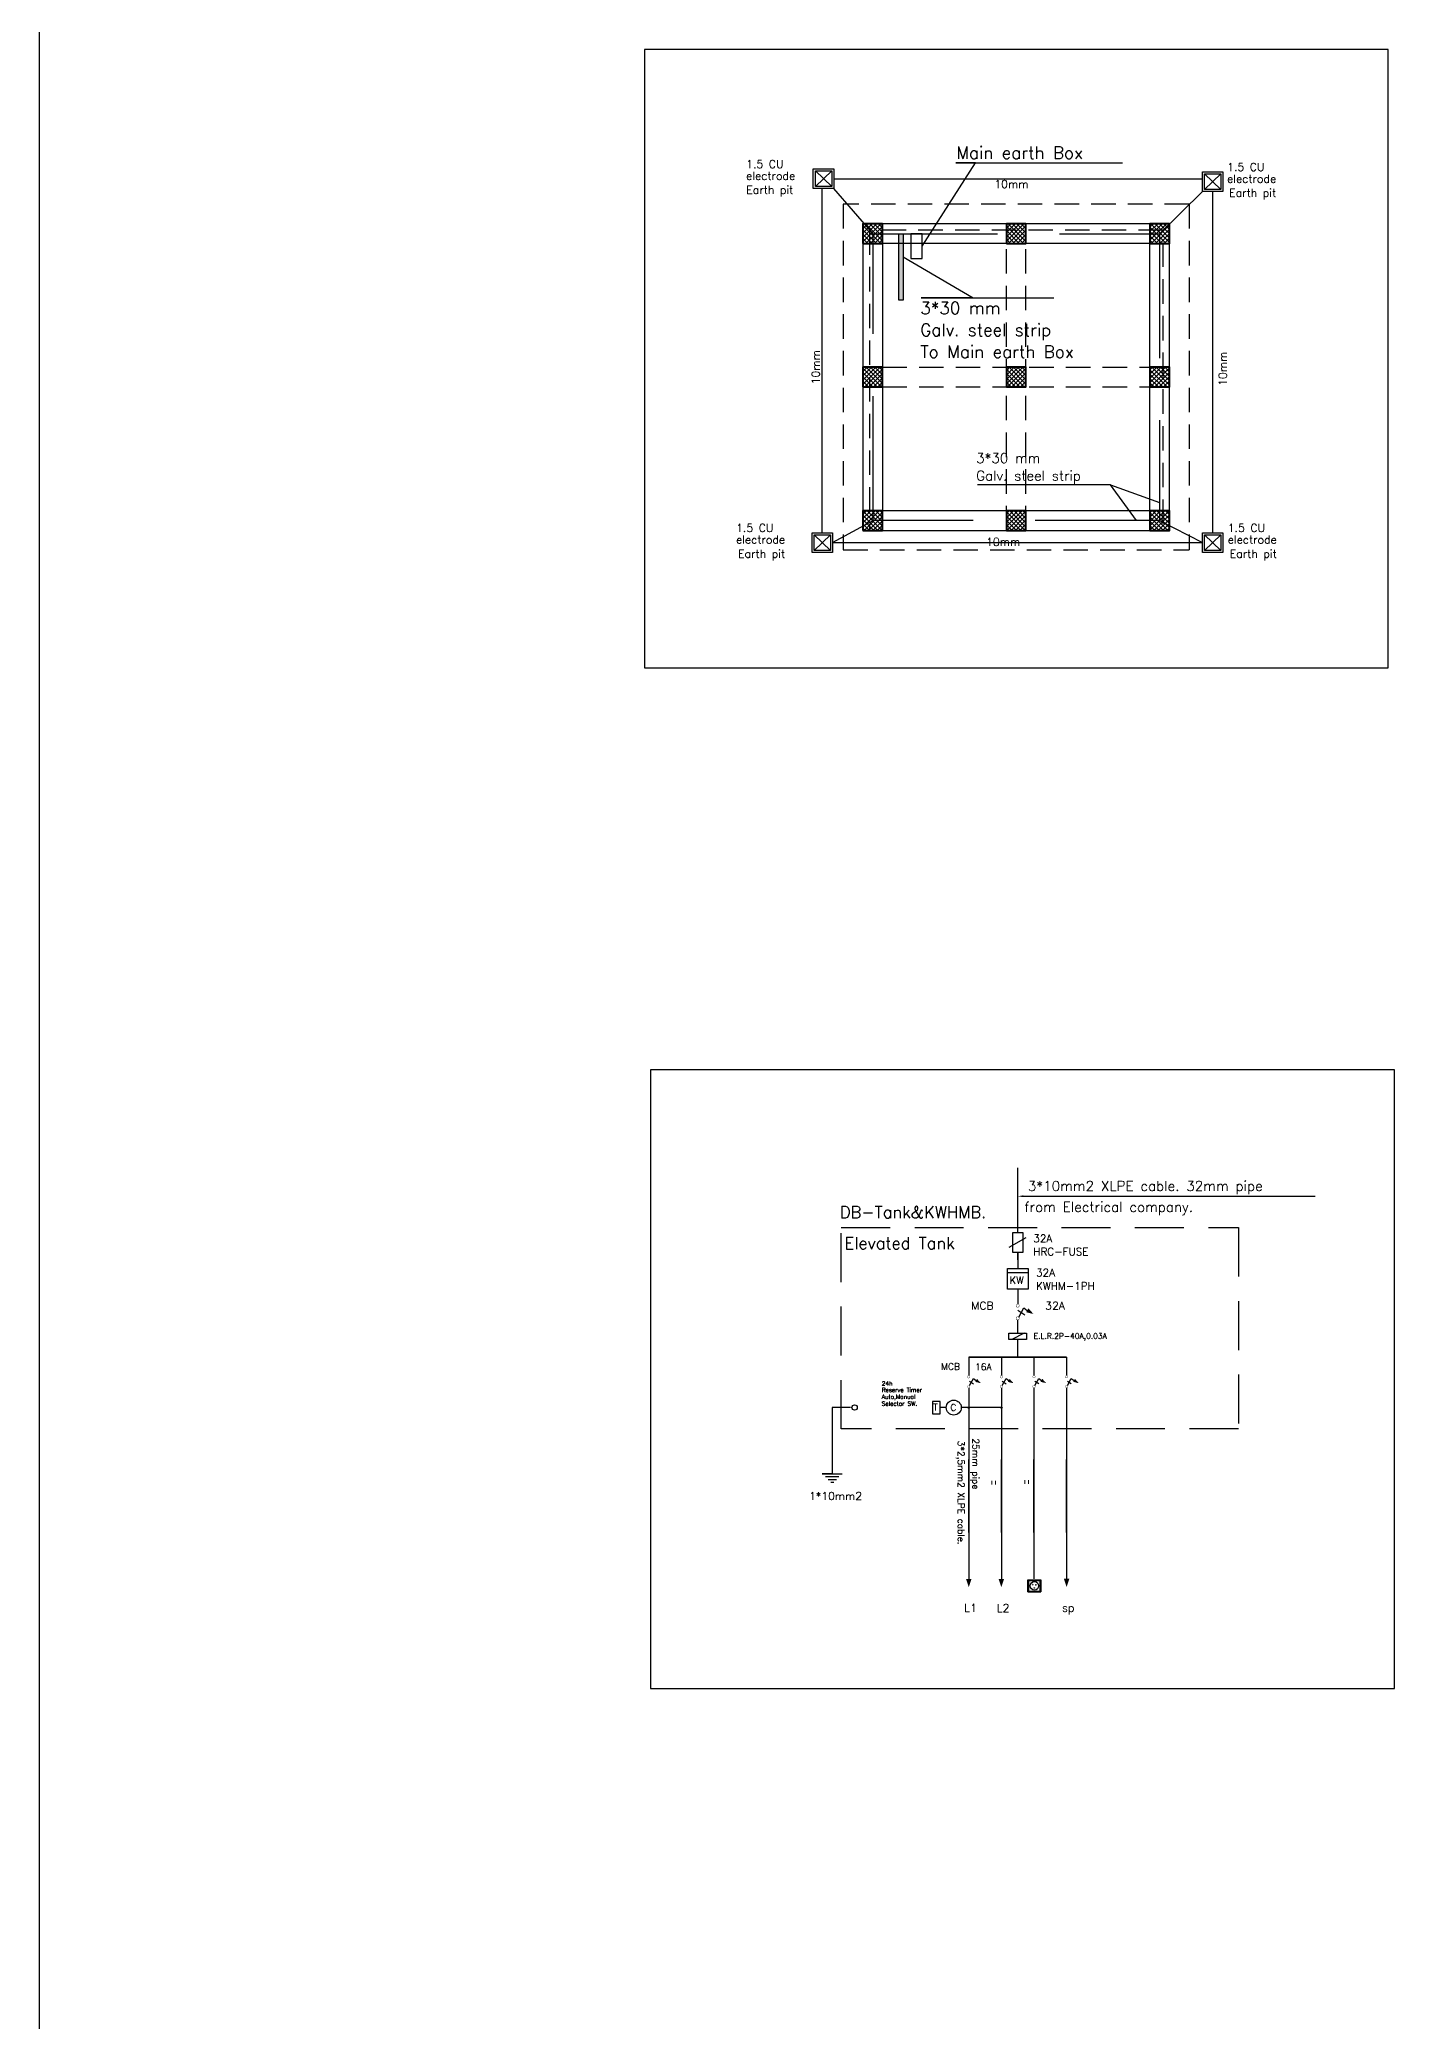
# Model space of a CAD drawing. Extents: x 152089 to 152185, y 180985 to 181226.
# Drawn here: x 152089 to 152131.1, y 181045.5 to 181106.3 of the extents above; entities that cross this region are included whole.
import ezdxf

# ---------------------------------------------------------------- set-up
doc = ezdxf.new("R2010")
doc.units = 0
doc.header["$LTSCALE"] = 3
doc.header["$MEASUREMENT"] = 0
for name, pattern in [('AUSGEZOGEN', [0]), ('DASHED', [0.75, 0.5, -0.25]), ('HIDDEN', [9.525, 6.35, -3.175])]:
    doc.linetypes.add(name, pattern=pattern)
doc.layers.get('0').update_dxf_attribs({"linetype": 'CONTINUOUS'})
for name, color, linetype in [('EBENE0', 7, 'AUSGEZOGEN'), ('HATSH', 252, 'CONTINUOUS'), ('hide', 4, 'DASHED'), ('LCLINE', 120, 'DASHED'), ('LIGHT', 90, 'CONTINUOUS'), ('POWER', 54, 'CONTINUOUS'), ('POWERLINES', 54, 'DASHED'), ('TEXTS', 1, 'CONTINUOUS')]:
    doc.layers.add(name, color=color, linetype=linetype)
doc.layers.add('INTERIOR', color=140, linetype='CONTINUOUS', lineweight=50)
doc.layers.add('LAND CORNERS', color=255, linetype='CONTINUOUS', lineweight=25)
doc.styles.add('ROMANT', font='ROMANT.SHX')
pattern_1 = [(45, (146197.1751, 182178.37468), (-0.0662912607, 0.0662912607), []), (135, (146197.1751, 182178.37468), (-0.0662912607, -0.0662912607), [])]

msp = doc.modelspace()

# ---------------------------------------------------------------- hatches: boundary and pattern name
h = msp.add_hatch(color=256)
h.paths.add_polyline_path([(152117.482, 181064.362, 0.414214), (152117.46, 181064.384), (152117.46, 181064.362)])
h.paths.add_polyline_path([(152117.46, 181064.362), (152117.46, 181064.384, 0.414214), (152117.438, 181064.362)])
h.paths.add_polyline_path([(152117.46, 181064.362), (152117.438, 181064.362, 0.414214), (152117.46, 181064.34)])
h.paths.add_polyline_path([(152117.46, 181064.362), (152117.46, 181064.34, 0.414214), (152117.482, 181064.362)])
h.paths.add_polyline_path([(152118.438, 181064.362), (152118.46, 181064.362), (152118.46, 181064.384, 0.414214)])
h.paths.add_polyline_path([(152118.46, 181064.34, 0.414214), (152118.482, 181064.362, 0.414214), (152118.46, 181064.384)])
h.paths.add_polyline_path([(152118.438, 181064.362, 0.414214), (152118.46, 181064.34), (152118.46, 181064.362)])
at = {"layer": 'HATSH'}
h = msp.add_hatch(dxfattribs=at)
h.set_pattern_fill('ANSI37', color=256, scale=0.75, style=0)
h.set_pattern_definition(pattern_1)
h.paths.add_polyline_path([(152114.815, 181100.05), (152114.815, 181100.65), (152114.215, 181100.65), (152114.215, 181100.05)])
h = msp.add_hatch(dxfattribs=at)
h.set_pattern_fill('ANSI37', color=256, scale=0.75, style=0)
h.set_pattern_definition(pattern_1)
h.paths.add_polyline_path([(152119.215, 181100.05), (152119.215, 181100.65), (152118.615, 181100.65), (152118.615, 181100.05)])
h = msp.add_hatch(dxfattribs=at)
h.set_pattern_fill('ANSI37', color=256, scale=0.75, style=0)
h.set_pattern_definition(pattern_1)
h.paths.add_polyline_path([(152123.615, 181100.65), (152123.015, 181100.65), (152123.015, 181100.05), (152123.615, 181100.05)])
h = msp.add_hatch(dxfattribs=at)
h.set_pattern_fill('ANSI37', color=256, scale=0.75, style=0)
h.set_pattern_definition(pattern_1)
h.paths.add_polyline_path([(152123.015, 181096.25), (152123.015, 181095.65), (152123.615, 181095.65), (152123.615, 181096.25)])
h.paths.add_polyline_path([(152119.215, 181096.25), (152118.615, 181096.25), (152118.615, 181095.65), (152119.215, 181095.65)])
h.paths.add_polyline_path([(152114.815, 181096.25), (152114.215, 181096.25), (152114.215, 181095.65), (152114.815, 181095.65)])
h = msp.add_hatch(dxfattribs=at)
h.set_pattern_fill('ANSI37', color=256, scale=0.75, style=0)
h.set_pattern_definition(pattern_1)
h.paths.add_polyline_path([(152123.615, 181091.25), (152123.615, 181091.85), (152123.015, 181091.85), (152123.015, 181091.25)])
h.paths.add_polyline_path([(152119.215, 181091.25), (152119.215, 181091.85), (152118.615, 181091.85), (152118.615, 181091.25)])
h.paths.add_polyline_path([(152114.215, 181091.25), (152114.815, 181091.25), (152114.815, 181091.85), (152114.215, 181091.85)])
at = {"layer": 'POWER'}
msp.add_hatch(color=256, dxfattribs=at).paths.add_polyline_path([(152115.452, 181100.343), (152115.317, 181100.343), (152115.317, 181098.309), (152115.452, 181098.309)])

# ---------------------------------------------------------------- linework, layer by layer
for p, q in [((152118.96, 181069.729), (152118.96, 181071.714)), ((152118.96, 181069.729), (152118.96, 181071.714)), ((152119.129, 181070.84), (152128.083, 181070.84)), ((152119.129, 181070.84), (152128.083, 181070.84)), ((152118.96, 181068.89), (152118.96, 181069.113)), ((152118.96, 181068.89), (152118.96, 181069.113)), ((152118.961, 181069.113), (152118.961, 181068.621)), ((152118.961, 181067.989), (152118.96, 181067.537)), ((152118.96, 181066.644), (152118.96, 181067.049)), ((152118.96, 181065.908), (152118.96, 181066.454)), ((152120.46, 181065.909), (152117.46, 181065.907)), ((152117.46, 181065.907), (152120.46, 181065.909)), ((152117.46, 181064.592), (152117.46, 181064.132)), ((152118.46, 181064.592), (152118.46, 181064.132)), ((152113.833, 181064.364), (152113.275, 181064.364)), ((152113.275, 181064.364), (152113.275, 181062.334)), ((152116.771, 181064.362), (152116.586, 181064.362)), ((152117.46, 181064.362), (152117.231, 181064.362)), ((152118.46, 181064.362), (152117.46, 181064.362)), ((152112.97, 181062.334), (152113.581, 181062.334)), ((152113.285, 181062.334), (152112.97, 181062.334)), ((152113.075, 181062.246), (152113.478, 181062.246)), ((152113.153, 181062.157), (152113.409, 181062.157)), ((152113.232, 181062.074), (152113.325, 181062.074)), ((152117.46, 181060.532), (152117.46, 181059.116)), ((152118.46, 181060.532), (152118.46, 181059.116)), ((152119.451, 181060.534), (152119.451, 181059.113)), ((152120.46, 181060.535), (152120.46, 181059.114))]:
    msp.add_line(p, q)
for points in [[(152118.704, 181069.277), (152119.218, 181069.573)], [(152118.645, 181068.502), (152119.277, 181068.502)], [(152118.966, 181067.349), (152119.176, 181067.208)], [(152118.995, 181067.136), (152119.147, 181067.42), (152119.256, 181067.338)], [(152118.995, 181067.136), (152119.147, 181067.42), (152119.256, 181067.338)], [(152119.157, 181066.644), (152118.778, 181066.454)], [(152117.46, 181065.907), (152117.46, 181065.343)], [(152118.46, 181065.907), (152118.46, 181065.343)], [(152118.46, 181065.907), (152118.46, 181065.343)], [(152119.46, 181065.908), (152119.46, 181065.349)], [(152120.46, 181065.91), (152120.46, 181065.346)], [(152117.487, 181065.035), (152117.604, 181065.254), (152117.688, 181065.19)], [(152117.487, 181065.173), (152117.604, 181065.094)], [(152118.487, 181065.035), (152118.604, 181065.254), (152118.688, 181065.19)], [(152118.487, 181065.173), (152118.604, 181065.094)], [(152119.487, 181065.038), (152119.604, 181065.257), (152119.688, 181065.193)], [(152119.487, 181065.175), (152119.604, 181065.097)], [(152120.487, 181065.038), (152120.604, 181065.257), (152120.688, 181065.193)], [(152120.487, 181065.175), (152120.604, 181065.097)], [(152117.46, 181064.968), (152117.46, 181064.651)], [(152117.46, 181064.651), (152117.46, 181064.592)], [(152118.46, 181064.968), (152118.46, 181064.651)], [(152118.46, 181064.651), (152118.46, 181064.592)], [(152118.46, 181064.651), (152118.46, 181064.592)], [(152119.46, 181064.971), (152119.46, 181064.654)], [(152119.46, 181064.971), (152119.46, 181064.692)], [(152119.46, 181064.971), (152119.46, 181064.692)], [(152119.46, 181064.652), (152119.46, 181060.534), (152119.46, 181062.768)], [(152120.46, 181064.971), (152120.46, 181064.654)], [(152120.46, 181064.971), (152120.46, 181064.654)], [(152120.46, 181064.971), (152120.46, 181064.654)], [(152120.46, 181064.971), (152120.46, 181064.654)], [(152120.46, 181064.971), (152120.46, 181064.654)], [(152120.46, 181064.971), (152120.46, 181064.654)], [(152120.46, 181064.654), (152120.46, 181060.535), (152120.46, 181062.769)], [(152117.46, 181064.132), (152117.46, 181060.532), (152117.46, 181062.766)], [(152118.46, 181064.132), (152118.46, 181060.532), (152118.46, 181062.766)]]:
    msp.add_lwpolyline(points)
for points in [[(152118.807, 181069.113), (152118.807, 181069.729), (152119.115, 181069.729), (152119.115, 181069.113)], [(152118.645, 181067.989), (152118.645, 181068.621), (152119.277, 181068.621), (152119.277, 181067.989)], [(152118.69, 181066.454), (152118.69, 181066.644), (152119.23, 181066.644), (152119.23, 181066.454)], [(152116.586, 181064.552), (152116.351, 181064.552), (152116.351, 181064.173), (152116.586, 181064.173)]]:
    msp.add_lwpolyline(points, close=True)
for points, const_width in [([(152118.96, 181067.537, 1), (152118.96, 181067.438, 1)], 0.011), ([(152118.96, 181067.537, 1), (152118.96, 181067.438, 1)], 0.011), ([(152118.96, 181067.147, 1), (152118.96, 181067.049, 1)], 0.011), ([(152118.96, 181067.147, 1), (152118.96, 181067.049, 1)], 0.011), ([(152118.96, 181067.147, 1), (152118.96, 181067.049, 1)], 0.011), ([(152118.96, 181067.147, 1), (152118.96, 181067.049, 1)], 0.011), ([(152117.46, 181065.343, 1), (152117.46, 181065.267, 1)], 0.00844), ([(152117.46, 181065.044, 1), (152117.46, 181064.968, 1)], 0.00844), ([(152118.46, 181065.343, 1), (152118.46, 181065.267, 1)], 0.00844), ([(152118.46, 181065.044, 1), (152118.46, 181064.968, 1)], 0.00844), ([(152119.46, 181065.346, 1), (152119.46, 181065.27, 1)], 0.00844), ([(152119.46, 181065.047, 1), (152119.46, 181064.971, 1)], 0.00844), ([(152120.46, 181065.346, 1), (152120.46, 181065.27, 1)], 0.00844), ([(152120.46, 181065.047, 1), (152120.46, 181064.971, 1)], 0.00844)]:
    msp.add_lwpolyline(points, format="xyb", close=True, dxfattribs=dict(const_width=const_width))
for points in [[(152119.444, 181067.231, 0, 0.137, 0), (152119.256, 181067.344, 0.137, 0.137, 0)], [(152119.444, 181067.231, 0, 0.137, 0), (152119.256, 181067.344, 0.137, 0.137, 0)], [(152117.832, 181065.108, 0, 0.105, 0), (152117.688, 181065.195, 0.105, 0.105, 0)], [(152118.832, 181065.108, 0, 0.105, 0), (152118.688, 181065.195, 0.105, 0.105, 0)], [(152119.832, 181065.111, 0, 0.105, 0), (152119.688, 181065.198, 0.105, 0.105, 0)], [(152120.832, 181065.111, 0, 0.105, 0), (152120.688, 181065.198, 0.105, 0.105, 0)], [(152117.46, 181059.111, 0.169, 0, 0), (152117.46, 181058.858, 0, 0, 0)], [(152118.46, 181059.111, 0.169, 0, 0), (152118.46, 181058.858, 0, 0, 0)], [(152120.46, 181059.114, 0.169, 0, 0), (152120.46, 181058.861, 0, 0, 0)]]:
    msp.add_lwpolyline(points, format="xyseb")
for centre, radius in [((152113.963, 181064.364), 0.0825), ((152117.001, 181064.362), 0.23), ((152117.46, 181064.362), 0.0219), ((152118.46, 181064.362), 0.0219)]:
    msp.add_circle(centre, radius)
msp.add_solid([(152119.129, 181070.812), (152119.129, 181070.868), (152118.96, 181070.84)])
msp.add_solid([(152119.129, 181070.812), (152119.129, 181070.868), (152118.96, 181070.84)])
at = {"layer": 'EBENE0', "color": 3, "linetype": 'AUSGEZOGEN'}
for p, q in [((152114.215, 181100.65), (152114.215, 181091.25)), ((152123.615, 181100.65), (152114.215, 181100.65)), ((152114.815, 181100.65), (152114.215, 181100.65)), ((152114.215, 181100.65), (152114.215, 181100.05)), ((152114.815, 181100.65), (152114.815, 181091.25)), ((152114.815, 181100.05), (152114.815, 181100.65)), ((152123.015, 181091.25), (152123.015, 181100.65)), ((152123.615, 181100.65), (152123.015, 181100.65)), ((152123.015, 181100.65), (152123.015, 181100.05)), ((152123.615, 181091.25), (152123.615, 181100.65)), ((152123.615, 181100.05), (152123.615, 181100.65)), ((152123.615, 181100.05), (152114.215, 181100.05)), ((152114.215, 181100.05), (152114.815, 181100.05)), ((152123.015, 181100.05), (152123.615, 181100.05)), ((152114.815, 181096.25), (152114.215, 181096.25)), ((152114.815, 181095.65), (152114.815, 181096.25)), ((152118.615, 181096.25), (152118.615, 181095.65)), ((152119.215, 181096.25), (152118.615, 181096.25)), ((152119.215, 181095.65), (152119.215, 181096.25)), ((152123.015, 181096.25), (152123.015, 181095.65)), ((152123.615, 181096.25), (152123.015, 181096.25)), ((152123.615, 181095.65), (152123.615, 181096.25)), ((152114.215, 181095.65), (152114.815, 181095.65)), ((152118.615, 181095.65), (152119.215, 181095.65)), ((152123.015, 181095.65), (152123.615, 181095.65)), ((152114.215, 181091.85), (152114.215, 181091.25)), ((152114.815, 181091.85), (152114.215, 181091.85)), ((152114.815, 181091.85), (152114.215, 181091.85)), ((152114.215, 181091.85), (152114.215, 181091.25)), ((152123.615, 181091.85), (152114.215, 181091.85)), ((152114.815, 181091.85), (152114.815, 181091.25)), ((152114.815, 181091.25), (152114.815, 181091.85)), ((152114.215, 181091.25), (152123.615, 181091.25)), ((152114.215, 181091.25), (152114.815, 181091.25)), ((152114.215, 181091.25), (152114.815, 181091.25))]:
    msp.add_line(p, q, dxfattribs=at)
at = {"layer": 'EBENE0', "linetype": 'AUSGEZOGEN', "lineweight": 40}
for points in [[(152114.215, 181100.05), (152114.815, 181100.05), (152114.815, 181100.65), (152114.215, 181100.65)], [(152118.615, 181100.05), (152119.215, 181100.05), (152119.215, 181100.65), (152118.615, 181100.65)], [(152123.015, 181100.05), (152123.615, 181100.05), (152123.615, 181100.65), (152123.015, 181100.65)], [(152114.215, 181095.65), (152114.815, 181095.65), (152114.815, 181096.25), (152114.215, 181096.25)], [(152118.615, 181095.65), (152119.215, 181095.65), (152119.215, 181096.25), (152118.615, 181096.25)], [(152123.015, 181095.65), (152123.615, 181095.65), (152123.615, 181096.25), (152123.015, 181096.25)], [(152114.215, 181091.25), (152114.815, 181091.25), (152114.815, 181091.85), (152114.215, 181091.85)], [(152118.615, 181091.25), (152119.215, 181091.25), (152119.215, 181091.85), (152118.615, 181091.85)], [(152123.015, 181091.25), (152123.615, 181091.25), (152123.615, 181091.85), (152123.015, 181091.85)]]:
    msp.add_lwpolyline(points, close=True, dxfattribs=at)
at = {"layer": 'hide', "color": 8, "ltscale": 0.5}
for p, q in [((152113.615, 181101.25), (152113.615, 181090.65)), ((152124.215, 181101.25), (152113.615, 181101.25)), ((152124.215, 181101.25), (152124.215, 181090.65)), ((152118.615, 181091.25), (152118.615, 181100.65)), ((152119.215, 181091.25), (152119.215, 181100.65)), ((152114.815, 181096.25), (152123.015, 181096.25)), ((152114.815, 181095.65), (152123.015, 181095.65)), ((152113.615, 181090.65), (152124.215, 181090.65))]:
    msp.add_line(p, q, dxfattribs=at)
at = {"layer": 'hide', "color": 3, "ltscale": 0.5}
for p, q in [((152114.415, 181100.45), (152114.415, 181091.25)), ((152123.415, 181100.45), (152114.415, 181100.45)), ((152123.415, 181091.45), (152123.415, 181100.45))]:
    msp.add_line(p, q, dxfattribs=at)
at = {"layer": 'LAND CORNERS'}
for p, q in [((152116.036, 181099.962), (152117.664, 181102.517)), ((152117.664, 181102.517), (152117.068, 181102.517)), ((152117.068, 181102.517), (152122.178, 181102.517)), ((152115.452, 181099.638), (152117.597, 181098.378)), ((152117.514, 181098.378), (152116.005, 181098.378)), ((152116.005, 181098.378), (152120.065, 181098.378)), ((152121.801, 181092.646), (152117.73, 181092.646)), ((152122.606, 181091.558), (152121.801, 181092.646)), ((152121.801, 181092.646), (152123.31, 181092.104))]:
    msp.add_line(p, q, dxfattribs=at)
at = {"layer": 'LCLINE'}
msp.add_lwpolyline([(152113.554, 181069.877), (152125.725, 181069.877), (152125.725, 181063.706), (152113.554, 181063.706)], close=True, dxfattribs=at)
at = {"layer": 'LIGHT'}
for p, q in [((152119.271, 181058.714), (152119.271, 181059.081)), ((152119.271, 181059.081), (152119.674, 181059.081)), ((152119.303, 181058.731), (152119.303, 181059.065)), ((152119.303, 181059.065), (152119.641, 181059.065)), ((152119.641, 181059.065), (152119.641, 181058.731)), ((152119.674, 181059.081), (152119.674, 181058.714)), ((152119.271, 181058.714), (152119.674, 181058.714)), ((152119.303, 181058.731), (152119.641, 181058.731))]:
    msp.add_line(p, q, dxfattribs=at)
at = {"layer": 'LIGHT', "const_width": 0.0185}
for points in [[(152119.402, 181058.937, 1), (152119.437, 181058.937, 1)], [(152119.502, 181058.931, 1), (152119.537, 181058.931, 1)], [(152119.454, 181058.833, 1), (152119.489, 181058.833, 1)]]:
    msp.add_lwpolyline(points, format="xyb", close=True, dxfattribs=at)
at = {"layer": 'LIGHT'}
msp.add_circle((152119.472, 181058.898), 0.131, dxfattribs=at)
at = {"layer": 'POWER'}
for p, q in [((152113.262, 181102.271), (152112.759, 181101.788)), ((152112.759, 181102.271), (152113.262, 181101.788)), ((152125.186, 181102.181), (152124.683, 181101.697)), ((152124.683, 181102.181), (152125.186, 181101.697)), ((152112.971, 181091.18), (152112.971, 181101.728)), ((152113.323, 181102.029), (152124.621, 181102.029)), ((152114.527, 181100.343), (152113.323, 181101.726)), ((152123.31, 181100.343), (152124.621, 181101.636)), ((152124.934, 181101.636), (152124.934, 181091.18)), ((152113.284, 181090.877), (152114.527, 181091.558)), ((152123.31, 181091.557), (152124.621, 181090.877)), ((152113.222, 181091.119), (152112.719, 181090.635)), ((152112.719, 181091.119), (152113.222, 181090.635)), ((152113.284, 181090.877), (152124.621, 181090.877)), ((152125.186, 181091.119), (152124.683, 181090.635)), ((152124.683, 181091.119), (152125.186, 181090.635))]:
    msp.add_line(p, q, dxfattribs=at)
for points in [[(152112.697, 181102.333), (152113.323, 181102.333), (152113.323, 181101.726), (152112.697, 181101.726)], [(152112.759, 181102.271), (152113.262, 181102.271), (152113.262, 181101.788), (152112.759, 181101.788)], [(152124.621, 181102.242), (152125.247, 181102.242), (152125.247, 181101.636), (152124.621, 181101.636)], [(152124.683, 181102.181), (152125.186, 181102.181), (152125.186, 181101.697), (152124.683, 181101.697)], [(152115.452, 181098.308), (152115.317, 181098.311), (152115.317, 181100.343), (152115.452, 181100.343)], [(152116.036, 181099.584), (152116.036, 181100.34), (152115.682, 181100.34), (152115.682, 181099.584)], [(152112.658, 181091.18), (152113.284, 181091.18), (152113.284, 181090.573), (152112.658, 181090.573)], [(152124.621, 181091.18), (152125.247, 181091.18), (152125.247, 181090.573), (152124.621, 181090.573)], [(152112.719, 181091.119), (152113.222, 181091.119), (152113.222, 181090.635), (152112.719, 181090.635)], [(152124.683, 181091.119), (152125.186, 181091.119), (152125.186, 181090.635), (152124.683, 181090.635)]]:
    msp.add_lwpolyline(points, close=True, dxfattribs=at)
at = {"layer": 'POWER', "color": 7}
msp.add_lwpolyline([(152116.036, 181099.584), (152116.036, 181100.34), (152115.682, 181100.34), (152115.682, 181099.584)], close=True, dxfattribs=at)
at = {"layer": 'POWERLINES', "linetype": 'HIDDEN', "ltscale": 0.2}
for p, q in [((152114.527, 181100.343), (152123.31, 181100.343)), ((152114.527, 181091.558), (152114.527, 181100.343)), ((152123.31, 181100.343), (152123.31, 181091.557)), ((152123.31, 181091.558), (152114.527, 181091.558))]:
    msp.add_line(p, q, dxfattribs=at)
at = {"layer": 'TEXTS'}
for points in [[(152088.983, 181226.11), (152185.029, 181226.11), (152185.029, 180984.801), (152088.983, 180984.801)], [(152107.52, 181087.034), (152130.319, 181087.034), (152130.319, 181105.991), (152107.52, 181105.991)], [(152107.707, 181055.755), (152130.506, 181055.755), (152130.506, 181074.711), (152107.707, 181074.711)]]:
    msp.add_lwpolyline(points, close=True, dxfattribs=at)

# ---------------------------------------------------------------- texts
at = {"style": 'ROMANT'}
for s, height, p in [('E.L.R.2P-40A,0.03A', 0.16875, (152119.451, 181066.472)), ('"', 0.338, (152118.107, 181061.774)), ('"', 0.338, (152119.117, 181061.802))]:
    msp.add_text(s, height=height, dxfattribs=at).set_placement(p)
at = {"layer": 'INTERIOR', "lineweight": -3, "style": 'ROMANT'}
for s, height, p in [('Main earth Box', 0.37743, (152117.08, 181102.638)), ('electrode', 0.2453, (152110.637, 181101.996)), ('1.5 CU', 0.2453, (152110.637, 181102.356)), ('electrode', 0.2453, (152125.379, 181101.906)), ('1.5 CU', 0.2453, (152125.379, 181102.266)), ('Earth pit', 0.2453, (152110.642, 181101.566)), ('10mm', 0.2453, (152118.243, 181101.745)), ('Earth pit', 0.2453, (152125.441, 181101.476)), ('3*30 mm', 0.3774, (152115.975, 181097.88)), ('Galv. steel strip', 0.37743, (152115.975, 181097.209)), ('To Main earth Box', 0.37743, (152115.975, 181096.538)), ('3*30 mm', 0.3019, (152117.688, 181093.314)), ('Galv. steel strip', 0.30194, (152117.688, 181092.777)), ('1.5 CU', 0.2453, (152110.328, 181091.204)), ('1.5 CU', 0.2453, (152125.398, 181091.204)), ('electrode', 0.2453, (152110.328, 181090.844)), ('Earth pit', 0.2453, (152110.391, 181090.414)), ('10mm', 0.2453, (152117.99, 181090.774)), ('electrode', 0.2453, (152125.398, 181090.844)), ('Earth pit', 0.2453, (152125.46, 181090.414)), ('3*10mm2 XLPE cable. 32mm pipe', 0.30375, (152119.272, 181071.003)), ('DB-Tank&KWHMB.', 0.3645, (152113.512, 181070.173)), (' from Electrical company.', 0.30375, (152118.96, 181070.361)), ('Elevated Tank', 0.3645, (152113.656, 181069.22)), ('32A', 0.2333, (152119.439, 181069.43)), ('HRC-FUSE', 0.2333, (152119.439, 181069.027)), ('KW', 0.2274, (152118.711, 181068.153)), ('KWHM-1PH', 0.2333, (152119.524, 181067.976)), ('32A', 0.2333, (152119.524, 181068.379)), ('MCB', 0.243, (152117.537, 181067.365)), ('32A', 0.243, (152119.804, 181067.365)), ('MCB', 0.2025, (152116.615, 181065.518)), ('16A', 0.2025, (152117.657, 181065.51)), ('24h', 0.1296, (152114.795, 181065.035)), ('Auto,Manual', 0.1296, (152114.794, 181064.629)), ('Reserve Timer', 0.1296, (152114.794, 181064.838)), ('Selector SW.', 0.1296, (152114.794, 181064.419)), ('T', 0.203, (152116.371, 181064.269)), ('C', 0.203, (152116.899, 181064.265)), ('1*10mm2', 0.243, (152112.566, 181061.53)), ('L1', 0.243, (152117.321, 181058.101)), ('L2', 0.243, (152118.321, 181058.095)), ('sp', 0.243, (152120.324, 181058.104))]:
    msp.add_text(s, height=height, dxfattribs=at).set_placement(p)
for s, height, rotation, p in [('10mm', 0.2453, 90, (152112.892, 181095.725)), ('10mm', 0.2453, 90, (152125.37, 181095.679)), ('3*2,5mm2 XLPE cable.', 0.2025, 270, (152117.127, 181063.344)), (' 25mm pipe', 0.2025, 270, (152117.573, 181063.555))]:
    msp.add_text(s, height=height, rotation=rotation, dxfattribs=at).set_placement(p)

doc.saveas('drawing.dxf')
